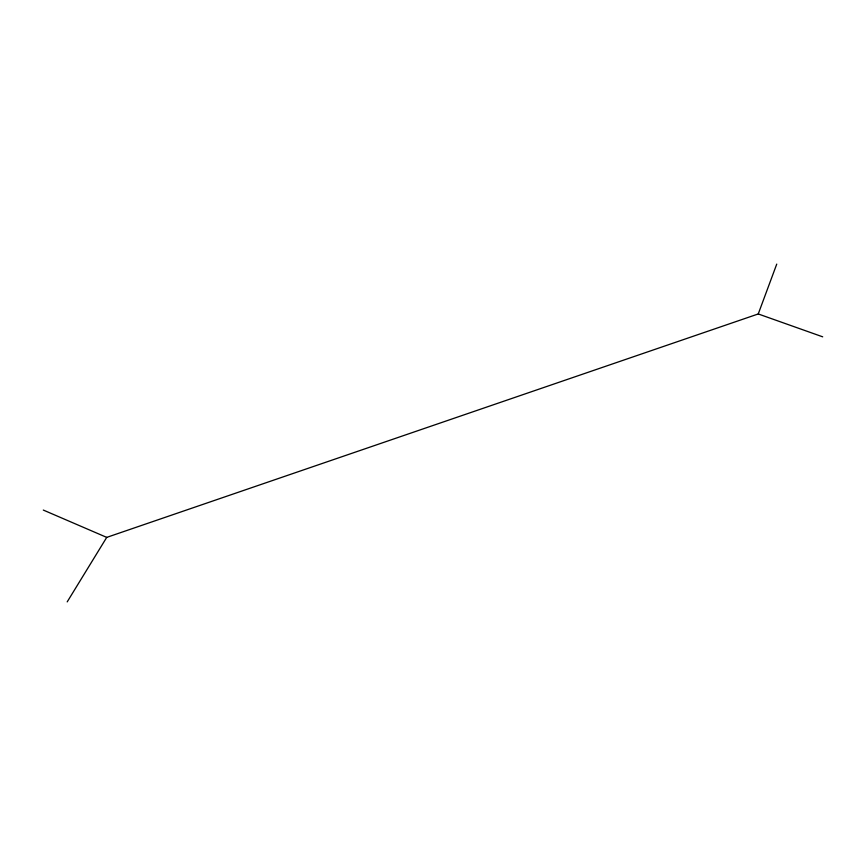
<?xml version="1.0" encoding="UTF-8"?>
<svg xmlns="http://www.w3.org/2000/svg" width="866" height="866" viewBox="0 0 866 866"><rect width="100%" height="100%" fill="white"/><g stroke="black" fill="none" stroke-linecap="round" stroke-linejoin="round"><path stroke-width="1.3" d="M67.191 601.892L106.724 537.385L758.248 313.957L776.748 264.108M758.248 313.957L822.7 336.831M43.3 510.063L106.724 537.385"/></g></svg>
